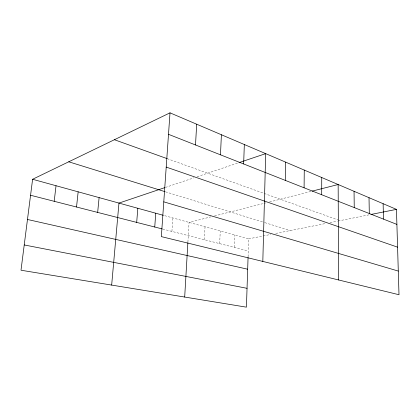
<?xml version="1.0" encoding="UTF-8"?>
<svg xmlns="http://www.w3.org/2000/svg" width="420" height="420" viewBox="0 0 420 420"><rect width="100%" height="100%" fill="white"/><g stroke="black" fill="none" stroke-linecap="round" stroke-linejoin="round"><path stroke-width="0.32" stroke-dasharray="2.1 1.58" d="M248.084 256.82L248.677 238.844L163.963 215.486M234.302 247.375L234.785 235.016M219.681 243.632L220.248 231.005M204.356 239.71L205.023 226.81M187.913 242.03L189.063 222.406L210.851 216.872M171.922 231.415L172.809 217.928M165.412 187.43L194.014 177.791M197.122 176.747L238.382 162.839M214.599 215.917L262.663 203.705M263.918 203.385L267.067 202.587M269.582 201.947L310.847 191.462M248.677 238.844L270.737 234.444M275.777 233.441L326.288 223.367M330.02 222.626L337.486 221.135M338.111 221.009L369.7 214.709M162.719 229.058L248.278 250.95M165.553 191.835L264.233 222.453M264.841 222.642L290.304 230.543M167.181 158.655L338.777 220.211"/><path stroke-width="0.63" d="M321.699 194.749L321.736 177.529M304.091 187.803L304.264 170.079M285.296 180.385L285.621 162.131M262.815 261.434L265.692 153.636L238.985 162.635M248.062 257.471L246.424 307.162L21 270.228L32.602 179.272L170.006 112.838L396.449 209.381L399 294.735L161.348 236.618L170.006 112.838M243.637 163.952L244.34 144.532M220.469 154.812L221.403 134.752M195.5 144.963L196.697 124.22M184.69 297.045L187.871 242.671M154.744 227.021L155.747 213.224M136.684 222.401L137.828 208.283M111.662 285.08L118.97 203.081L164.797 187.64M97.661 212.415L99.11 197.605M76.529 207.008L78.157 191.83M54.201 201.296L56.023 185.729M312.086 191.147L338.153 184.522L338.625 279.972M370.955 214.463L396.449 209.381M24.224 244.954L247.049 288.32M27.473 219.471L247.679 269.209M30.56 195.253L162.104 228.9M32.602 179.272L163.333 215.313M163.784 201.852L398.291 271.068M68.738 161.8L164.929 191.641M166.215 167.081L397.577 247.16M114.403 139.724L167.181 158.655M168.504 134.316L396.9 224.411M383.124 203.7L383.497 219.125M369.017 197.684L369.306 213.523M354.05 191.305L354.244 207.585"/></g></svg>
